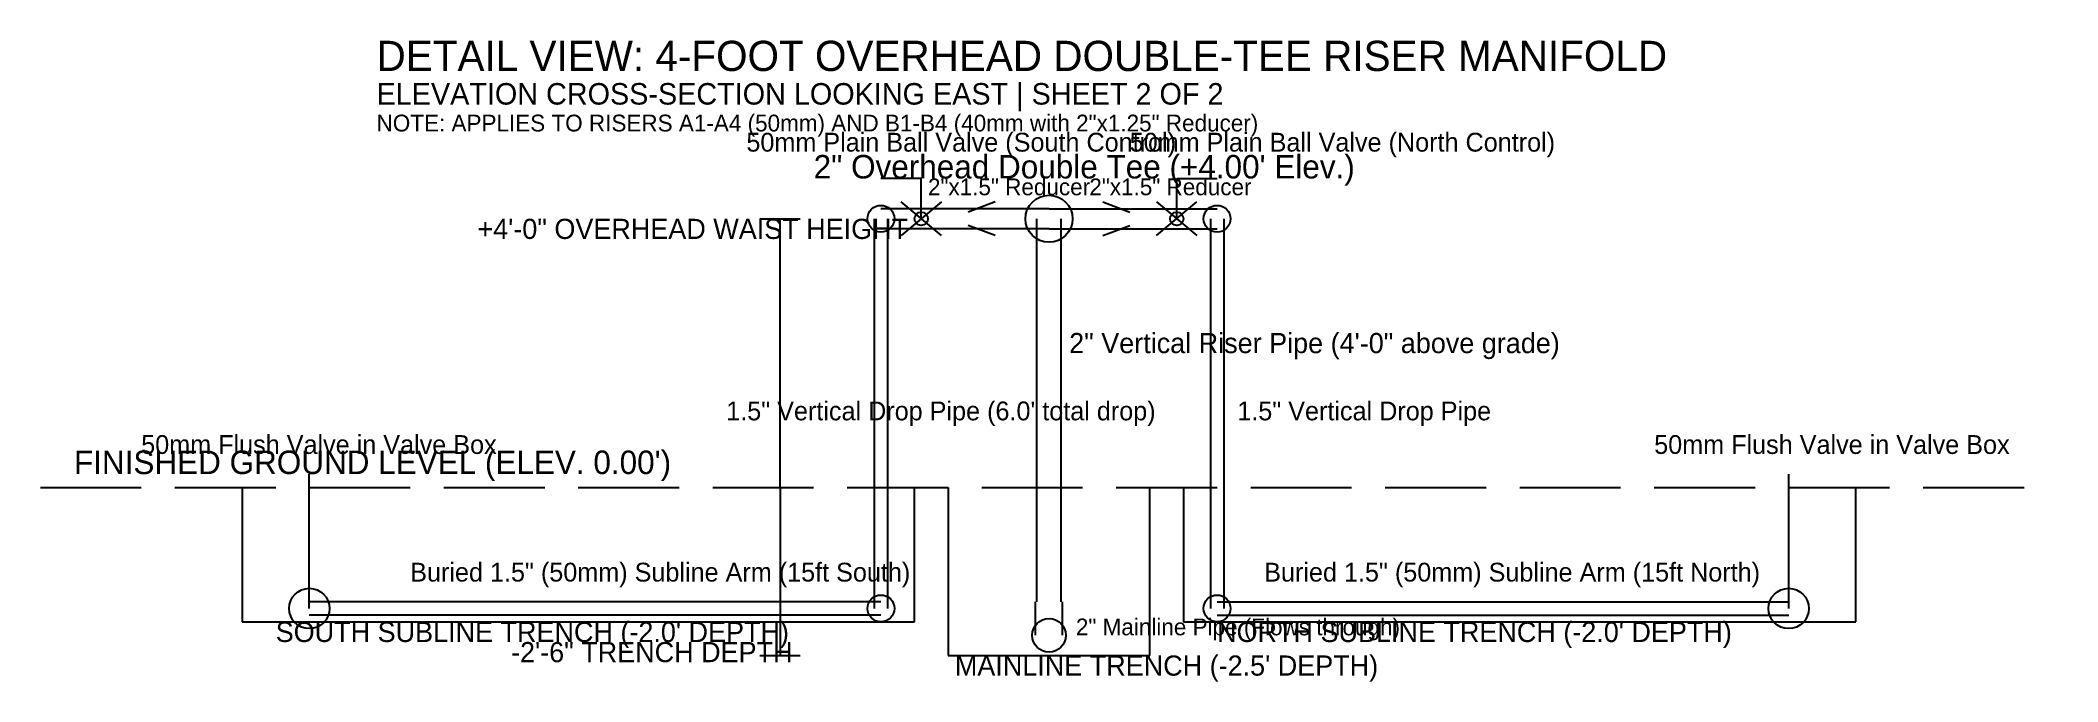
# Model space of a CAD drawing. Header units: feet. Extents: x -15 to 15, y -2.9 to 6.7.
import ezdxf

# ---------------------------------------------------------------- set-up
doc = ezdxf.new("R2010")
doc.units = ezdxf.units.FT
doc.header["$MEASUREMENT"] = 0
doc.linetypes.add('DASHED', pattern=[2, 1.5, -0.5])
for name, color, linetype in [('02_MAINLINE_2IN_63MM', 5, 'Continuous'), ('03_SUBLINE_1.5IN_50MM_PLOTA', 3, 'Continuous'), ('07_RISER_VALVES_FITTINGS', 1, 'Continuous'), ('08_DIMENSIONS_ANNOTATIONS', 2, 'Continuous')]:
    doc.layers.add(name, color=color, linetype=linetype)

msp = doc.modelspace()

# ---------------------------------------------------------------- linework, layer by layer
at = {"layer": '02_MAINLINE_2IN_63MM'}
for p, q in [((-0.18, -1.7), (-0.18, 4)), ((0.18, -1.7), (0.18, 4)), ((-0.2, -2.2), (-0.2, -1.7)), ((0.2, -2.2), (0.2, -1.7))]:
    msp.add_line(p, q, dxfattribs=at)
msp.add_circle((0, -2.2), 0.25, dxfattribs=at)
at = {"layer": '03_SUBLINE_1.5IN_50MM_PLOTA'}
for p, q in [((-2.6, 4), (-2.6, -1.8)), ((-2.4, 4), (-2.4, -1.8)), ((2.4, 4), (2.4, -1.8)), ((2.6, 4), (2.6, -1.8)), ((-2.5, -1.7), (-11, -1.7)), ((2.5, -1.7), (11, -1.7)), ((-2.5, -1.9), (-11, -1.9)), ((2.5, -1.9), (11, -1.9))]:
    msp.add_line(p, q, dxfattribs=at)
at = {"layer": '07_RISER_VALVES_FITTINGS'}
for p, q in [((-1.9, 4.6), (-2.5, 4.6)), ((-1.9, 4), (-1.9, 4.6)), ((1.9, 4), (1.9, 4.6)), ((1.9, 4.6), (2.5, 4.6)), ((-1.6, 4.25), (-2.2, 3.75)), ((-1.6, 3.75), (-2.2, 4.25)), ((-0.8, 4.25), (-1.2, 4.1)), ((0.8, 4.25), (1.2, 4.1)), ((1.6, 4.25), (2.2, 3.75)), ((1.6, 3.75), (2.2, 4.25)), ((0, 4.15), (-2.5, 4.15)), ((-0.8, 3.75), (-1.2, 3.9)), ((0, 4.15), (2.5, 4.15)), ((0.8, 3.75), (1.2, 3.9)), ((0, 3.85), (-2.5, 3.85)), ((0, 3.85), (2.5, 3.85)), ((-11, -1.8), (-11, 0.2)), ((11, -1.8), (11, 0.2))]:
    msp.add_line(p, q, dxfattribs=at)
for centre, radius in [((-2.5, 4), 0.2), ((0, 4), 0.35), ((2.5, 4), 0.2), ((-1.9, 4), 0.1), ((1.9, 4), 0.1), ((-11, -1.8), 0.3), ((11, -1.8), 0.3), ((-2.5, -1.8), 0.2), ((2.5, -1.8), 0.2)]:
    msp.add_circle(centre, radius, dxfattribs=at)
at = {"layer": '08_DIMENSIONS_ANNOTATIONS'}
for p, q in [((-4.3, 4), (-3.7, 4)), ((-4, 0), (-4, 4)), ((-12, 0), (-12, -2)), ((-4.3, 0), (-3.7, 0)), ((-4, 0), (-4, -2.5)), ((-2, -2), (-2, 0)), ((-1.5, 0), (-1.5, -2.5)), ((1.5, -2.5), (1.5, 0)), ((2, 0), (2, -2)), ((12, -2), (12, 0)), ((-12, -2), (-2, -2)), ((2, -2), (12, -2)), ((-4.3, -2.5), (-3.7, -2.5)), ((-1.5, -2.5), (1.5, -2.5))]:
    msp.add_line(p, q, dxfattribs=at)
at = {"layer": '08_DIMENSIONS_ANNOTATIONS', "linetype": 'DASHED'}
msp.add_line((-15, 0), (15, 0), dxfattribs=at)

# ---------------------------------------------------------------- texts
at = {"layer": '02_MAINLINE_2IN_63MM'}
for s, height, p in [('2" Vertical Riser Pipe (4\'-0" above grade)', 0.3, (0.3, 2)), ('2" Mainline Pipe (Flows through)', 0.25, (0.4, -2.2))]:
    msp.add_text(s, height=height, dxfattribs=at).set_placement(p)
at = {"layer": '03_SUBLINE_1.5IN_50MM_PLOTA'}
for s, p in [('1.5" Vertical Drop Pipe (6.0\' total drop)', (-4.8, 1)), ('1.5" Vertical Drop Pipe', (2.8, 1)), ('Buried 1.5" (50mm) Subline Arm (15ft South)', (-9.5, -1.4)), ('Buried 1.5" (50mm) Subline Arm (15ft North)', (3.2, -1.4))]:
    msp.add_text(s, height=0.28, dxfattribs=at).set_placement(p)
at = {"layer": '07_RISER_VALVES_FITTINGS'}
for s, height, p in [('50mm Plain Ball Valve (South Control)', 0.28, (-4.5, 5)), ('50mm Plain Ball Valve (North Control)', 0.28, (1.2, 5)), ('2" Overhead Double Tee (+4.00\' Elev.)', 0.35, (-3.5, 4.6)), ('2"x1.5" Reducer', 0.25, (-1.8, 4.35)), ('2"x1.5" Reducer', 0.25, (0.6, 4.35)), ('50mm Flush Valve in Valve Box', 0.28, (-13.5, 0.5)), ('50mm Flush Valve in Valve Box', 0.28, (9, 0.5))]:
    msp.add_text(s, height=height, dxfattribs=at).set_placement(p)
at = {"layer": '08_DIMENSIONS_ANNOTATIONS'}
for s, height, p in [('DETAIL VIEW: 4-FOOT OVERHEAD DOUBLE-TEE RISER MANIFOLD', 0.45, (-10, 6.2)), ('ELEVATION CROSS-SECTION LOOKING EAST | SHEET 2 OF 2', 0.32, (-10, 5.7)), ('NOTE: APPLIES TO RISERS A1-A4 (50mm) AND B1-B4 (40mm with 2"x1.25" Reducer)', 0.25, (-10, 5.3)), ('+4\'-0" OVERHEAD WAIST HEIGHT', 0.3, (-8.5, 3.7)), ("FINISHED GROUND LEVEL (ELEV. 0.00')", 0.35, (-14.5, 0.2)), ("SOUTH SUBLINE TRENCH (-2.0' DEPTH)", 0.3, (-11.5, -2.3)), ("NORTH SUBLINE TRENCH (-2.0' DEPTH)", 0.3, (2.5, -2.3)), ('-2\'-6" TRENCH DEPTH', 0.3, (-8, -2.6)), ("MAINLINE TRENCH (-2.5' DEPTH)", 0.3, (-1.4, -2.8))]:
    msp.add_text(s, height=height, dxfattribs=at).set_placement(p)

doc.saveas('drawing.dxf')
